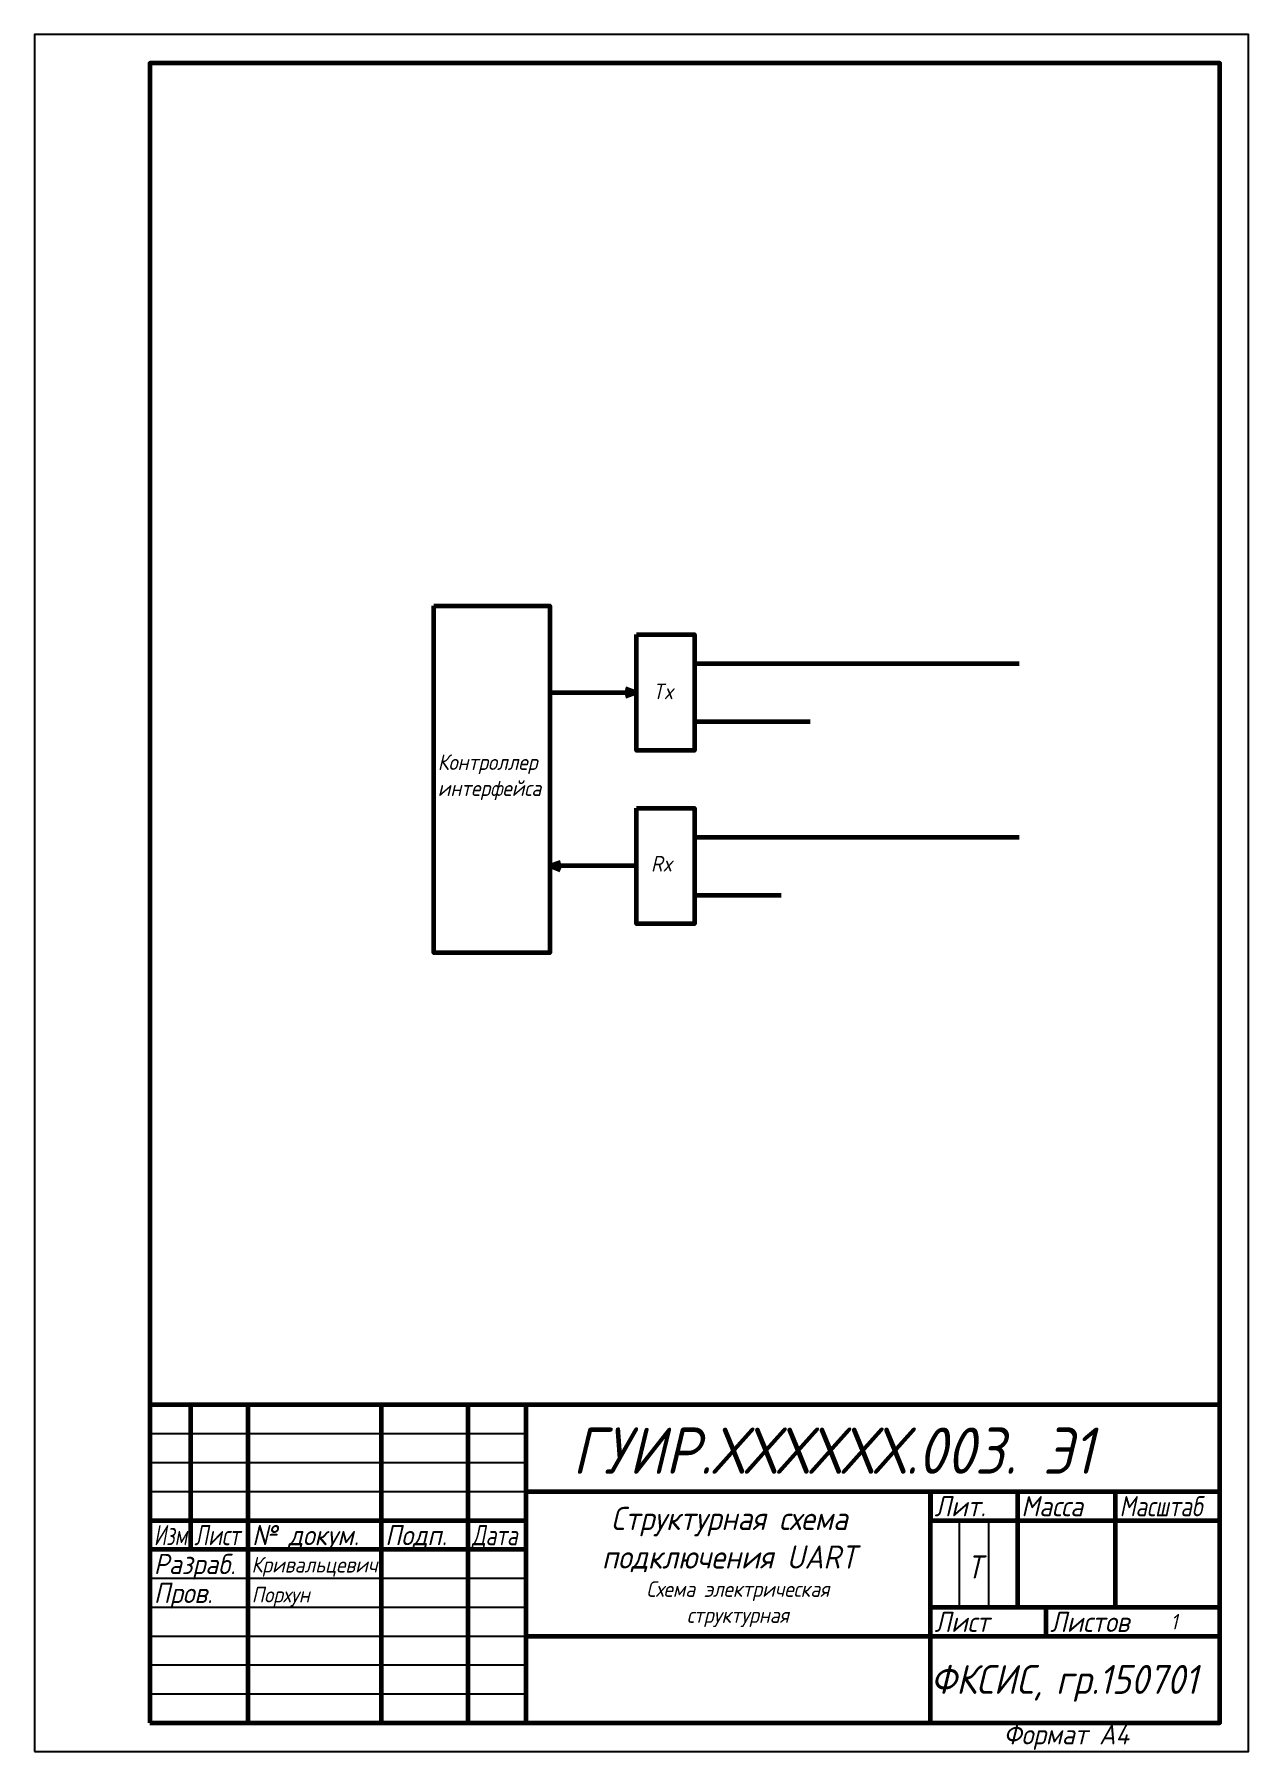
# Model space of a CAD drawing. Header units: millimetres. Extents: x 0 to 210, y 0 to 297.
import ezdxf

# ---------------------------------------------------------------- set-up
doc = ezdxf.new("R2010")
doc.units = ezdxf.units.MM
doc.header["$LTSCALE"] = 0.5
doc.layers.get('0').update_dxf_attribs({"lineweight": 60})
doc.layers.get('Defpoints').update_dxf_attribs({"color": 5})
doc.layers.add('4-текст', color=7, linetype='Continuous', true_color=0x00ad00)
doc.styles.get("Standard").update_dxf_attribs({"font": 'ISOCPEUI.TTF', "width": 0.9})

msp = doc.modelspace()

# ---------------------------------------------------------------- linework, layer by layer
for p, q in [((114.16, 188.17), (170.31, 188.17)), ((89.12, 183.17), (104.12, 183.17)), ((114.16, 178.15), (134.16, 178.15)), ((114.16, 158.17), (170.31, 158.17)), ((104.12, 153.17), (89.12, 153.17)), ((114.16, 148.15), (129.16, 148.15)), ((155, 45), (155, 40))]:
    msp.add_line(p, q)
at = {"lineweight": 60}
for p, q in [((205, 60), (20, 60)), ((27, 60), (27, 35)), ((37, 5), (37, 60)), ((60, 60), (60, 5)), ((75, 5), (75, 60)), ((85, 60), (85, 5)), ((85, 45), (205, 45)), ((155, 5), (155, 45)), ((170, 45), (170, 25)), ((187, 25), (187, 45)), ((20, 40), (85, 40)), ((155, 40), (205, 40)), ((20, 35), (85, 35)), ((155, 25), (205, 25)), ((175, 20), (175, 25)), ((85, 20), (205, 20))]:
    msp.add_line(p, q, dxfattribs=at)
at = {"lineweight": -3}
for p, q in [((20, 55), (85, 55)), ((20, 50), (85, 50)), ((20, 45), (85, 45)), ((160, 25), (160, 40)), ((165, 40), (165, 25)), ((20, 30), (85, 30)), ((20, 25), (85, 25)), ((20, 20), (85, 20)), ((20, 15), (85, 15)), ((20, 10), (85, 10))]:
    msp.add_line(p, q, dxfattribs=at)
at = {"lineweight": 60}
msp.add_lwpolyline([(20, 5), (205, 5), (205, 292), (20, 292)], close=True, dxfattribs=at)
for points in [[(69.11, 198.17), (89.12, 198.17), (89.12, 138.17), (69.11, 138.17)], [(104.12, 193.19), (114.16, 193.19), (114.16, 173.15), (104.12, 173.15)], [(104.12, 163.19), (114.16, 163.19), (114.16, 143.15), (104.12, 143.15)]]:
    msp.add_lwpolyline(points, close=True)
for points in [[(102.24, 183.87), (104.12, 183.17), (102.23, 182.5)], [(90.99, 152.47), (89.12, 153.17), (91, 153.84)]]:
    msp.add_lwpolyline(points)
at = {"layer": 'Defpoints'}
msp.add_lwpolyline([(0, 0), (210, 0), (210, 297), (0, 297)], close=True, dxfattribs=at)

# ---------------------------------------------------------------- texts
at = {"lineweight": -3, "width": 0.9}
msp.add_text('Формат А4', height=3.5, dxfattribs=at).set_placement((167.6, 1.25))
at = {"layer": '4-текст', "lineweight": -3}
for s, width, p in [('Лит.', 0.9, (155.67, 40.7)), ('Масса', 0.9, (170.67, 40.7)), ('Масштаб', 0.8, (187.67, 40.7)), ('Изм.', 0.7, (20.67, 35.7)), ('Лист', 0.75, (27.67, 35.7)), ('№ докум.', 0.9, (37.67, 35.7)), ('Подп.', 0.9, (60.67, 35.7)), ('Дата', 0.75, (75.67, 35.7)), ('Разраб.', 0.9, (20.67, 30.7)), ('Пров.', 0.9, (20.67, 25.7)), ('Лист', 0.9, (155.67, 20.7)), ('Листов', 0.9, (175.67, 20.7))]:
    msp.add_text(s, height=3.5, dxfattribs=dict(at, width=width)).set_placement(p)
at = {"layer": '4-текст', "attachment_point": 1}
for s, width, insert, char_height in [('Tx', 5.587, (106.92, 184.71), 2.7), ('{\\fISOCPEUR|b0|i1|c204|p34;Контроллер\\Pинтерфейса}', 5.587, (69.77, 172.48), 2.7), ('Rx', 5.587, (106.64, 154.91), 2.7), ('{\\fISOCPEUR|b0|i1|c204|p34;ГУИР.ХХХХХХ.003. Э1}', 104.9689, (93.07, 56.06), 8), ('\\pxqc;{\\fISOCPEUR|b0|i1|c204|p34;Структурная схема подключения }UART', 63.976, (88.21, 42.33), 4), ('{\\fISOCPEUR|b0|i1|c204|p34;Кривальцевич}', 23, (37.55, 33.68), 2.7), ('{\\fISOCPEUR|b0|i1|c204|p34;Т}', 4, (161.32, 33.94), 4), ('{\\fISOCPEUR|b0|i1|c204|p34;Порхун}', 23, (37.59, 28.51), 2.7), ('\\pxqc;{\\fISOCPEUR|b0|i1|c204|p34;Схема электрическая\\Pструктурная}', 43.6531, (99.84, 29.47), 2.7), ('{\\fISOCPEUR|b0|i1|c204|p34;1}', 23, (196.49, 23.82), 2.7), ('{\\fISOCPEUR|b0|i1|c204|p34;ФКСИС,\\H0.8x; \\H1.25x;гр.150701}', 51.647, (155, 14.99), 5)]:
    msp.add_mtext_dynamic_manual_height_columns(s, width=width, gutter_width=50, heights=[0], dxfattribs=dict(at, insert=insert, char_height=char_height))

doc.saveas('drawing.dxf')
